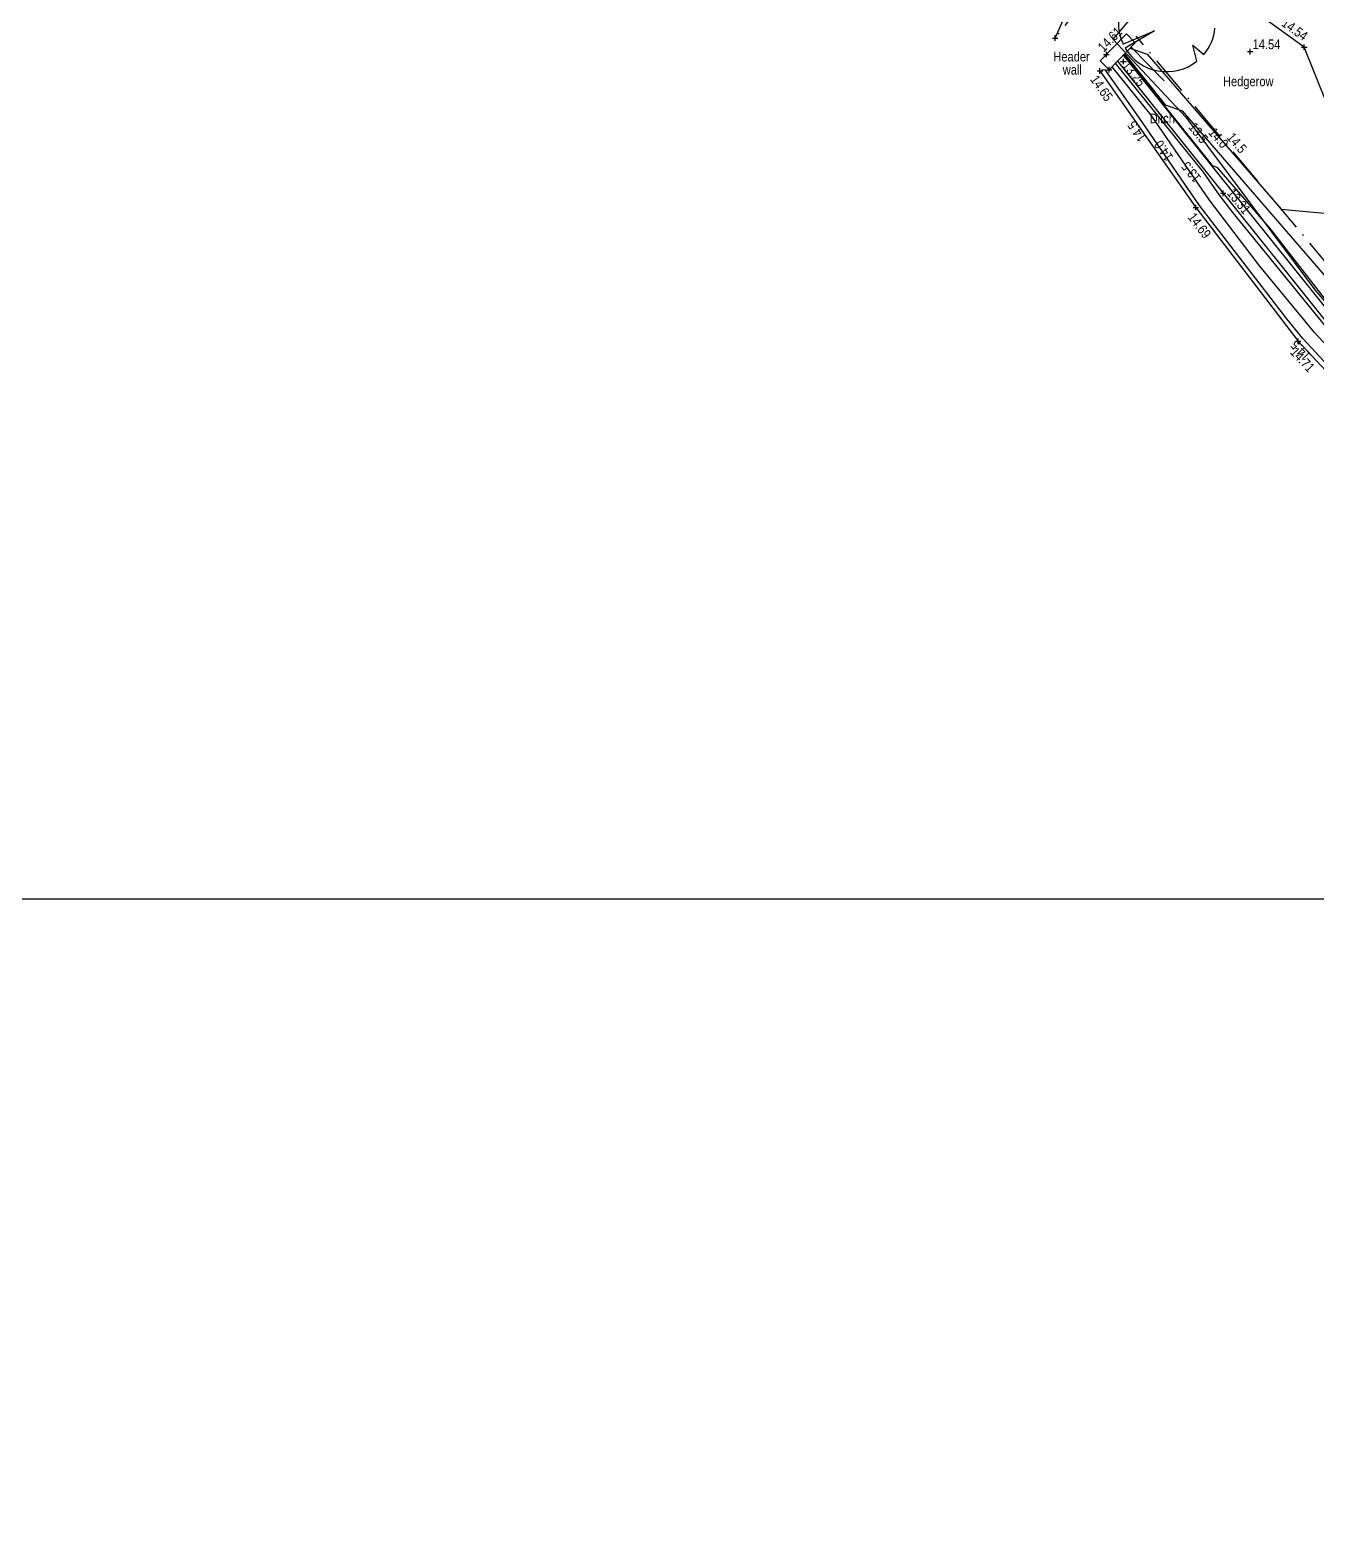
# Model space of a CAD drawing. Extents: x 452260 to 454003, y 451265 to 453203.
# Drawn here: x 453272.7 to 453365.6, y 451853.7 to 451961.5 of the extents above; entities that cross this region are included whole.
import ezdxf
from ezdxf.enums import TextEntityAlignment as Align

# ---------------------------------------------------------------- set-up
doc = ezdxf.new("R2010")
doc.units = 0
doc.header["$LTSCALE"] = 0.7
doc.header["$MEASUREMENT"] = 0
doc.header["$PDMODE"] = 2
doc.header["$PDSIZE"] = 0.2
doc.linetypes.add('Dash-Dot', pattern=[6, 4, -1, 0, -1])
doc.linetypes.add('DASHED', pattern=[5442.857143, 3628.571429, -1814.285714])
for name, color, linetype, lineweight in [('Border', 7, 'Continuous', 25), ('FPS_Bed Levels', 5, 'Continuous', 25), ('FPS_Contours-Minor', 184, 'Continuous', 25), ('FPS_Fence', 42, 'Dash-Dot', 25), ('FPS_Hedge', 86, 'Continuous', 25), ('FPS_Levels', 7, 'Continuous', 25), ('FPS_Spot Levels', 7, 'Continuous', 25), ('FPS_Text', 7, 'Continuous', 25), ('FPS_Top of Bank', 7, 'DASHED', 25), ('FPS_Trees', 77, 'Continuous', 25), ('FPS_Walls', 30, 'Continuous', 25)]:
    doc.layers.add(name, color=color, linetype=linetype, lineweight=lineweight)
doc.styles.add('Default', font='ARIALN.TTF')
doc.styles.get("Standard").update_dxf_attribs({"font": 'ARIALN.TTF'})

msp = doc.modelspace()

# ---------------------------------------------------------------- linework, layer by layer
at = {"layer": 'Border'}
msp.add_lwpolyline([(452893.52, 452312.76), (453432.15, 452312.76), (453432.15, 451898.65), (452893.52, 451898.65)], close=True, dxfattribs=at)
at = {"layer": 'FPS_Bed Levels'}
msp.add_point((453351.71, 451959.21, 13.25), dxfattribs=at)
at = {"layer": 'FPS_Contours-Minor', "flags": 128}
for points, elevation in [([(453352.19, 451960.16), (453353.44, 451959.74), (453363.11, 451948.54), (453369.61, 451947.92)], 14.5), ([(453366.35, 451940.05), (453359.64, 451948.26), (453358.65, 451949.54), (453357.51, 451951.21), (453351.15, 451959.09)], 13.5), ([(453351.73, 451959.69), (453358.12, 451951.68), (453358.46, 451951.57), (453362.32, 451947.1), (453368.09, 451939.7)], 13.5), ([(453351.79, 451959.75), (453354.72, 451956.07), (453355.95, 451955.65), (453370.25, 451939.11)], 14), ([(453372.31, 451930.94), (453364.69, 451939.17), (453363.52, 451940.59), (453357.22, 451948.79), (453352.83, 451955.18), (453350.41, 451958.57), (453350.15, 451958.61)], 14.5), ([(453369.74, 451935.05), (453365.52, 451939.61), (453361.58, 451944.42), (453357.94, 451949.17), (453353.71, 451955.33), (453350.89, 451958.82)], 14)]:
    msp.add_lwpolyline(points, dxfattribs=dict(at, elevation=elevation))
at = {"layer": 'FPS_Fence'}
msp.add_line((453357.13, 451974.19, 14.44), (453346.78, 451960.9, 14.65), dxfattribs=at)
for points in [[(453346.78, 451960.9, 14.65), (453348.59, 451964.97, 14.48)], [(453443.88, 451857.35, 14.59), (453441.92, 451855.03, 14.67), (453438.9, 451857.66, 14.44), (453427.6, 451871.95, 14.48), (453416.05, 451885.19, 14.15), (453403.93, 451898.41, 14.28), (453394.86, 451907.55, 14.35), (453382.72, 451921.8, 14.2), (453375.27, 451934.05, 14.32), (453352.64, 451961.03, 14.66)]]:
    msp.add_polyline3d(points, dxfattribs=at)
msp.add_point((453346.78, 451960.9, 14.65), dxfattribs=at)
at = {"layer": 'FPS_Hedge'}
for p, q in [((453354.61, 451965.11, 14.5), (453350.96, 451960.81, 14.66)), ((453364.79, 451960.24, 14.54), (453358.34, 451964.9, 14.52)), ((453356.23, 451955.19, 14.68), (453350.96, 451960.81, 14.66)), ((453366.41, 451956.18, 14.56), (453364.79, 451960.24, 14.54))]:
    msp.add_line(p, q, dxfattribs=at)
at = {"layer": 'FPS_Hedge', "elevation": 14.68, "flags": 128}
msp.add_lwpolyline([(453356.23, 451955.19), (453365.56, 451942.69), (453372.44, 451934.63), (453375.26, 451931.12), (453380.92, 451921.69), (453385.93, 451915.07), (453393.25, 451906.6), (453397.35, 451902.63), (453403.62, 451896.75), (453411.95, 451887.84), (453421.37, 451876.94), (453430.27, 451866.01), (453438.36, 451854.82), (453439.87, 451853.67), (453442.71, 451854.91), (453444.34, 451857.02)], dxfattribs=at)
at = {"layer": 'FPS_Hedge'}
msp.add_point((453364.79, 451960.24, 14.54), dxfattribs=at)
at = {"layer": 'FPS_Spot Levels'}
msp.add_point((453360.88, 451959.92, 14.54), dxfattribs=at)
at = {"layer": 'FPS_Top of Bank'}
for p, q in [((453352.28, 451960.25, 14.66), (453354.66, 451957.8, 14.54)), ((453350.02, 451958.52, 14.65), (453356.95, 451948.65, 14.69)), ((453356.95, 451948.65, 14.69), (453364.34, 451938.98, 14.71)), ((453364.34, 451938.98, 14.71), (453373.22, 451929.47, 14.68))]:
    msp.add_line(p, q, dxfattribs=at)
for points in [[(453351.28, 451959.23, 13.25), (453358.92, 451949.68, 13.31), (453366.56, 451940.15, 13.38)], [(453351.7, 451959.66, 13.25), (453359.39, 451950.06, 13.31), (453367.02, 451940.54, 13.38)]]:
    msp.add_polyline3d(points, dxfattribs=at)
for p in [(453350.02, 451958.52, 14.65), (453358.92, 451949.68, 13.31), (453356.95, 451948.65, 14.69), (453364.34, 451938.98, 14.71)]:
    msp.add_point(p, dxfattribs=at)
at = {"layer": 'FPS_Trees', "color": 77, "linetype": 'Continuous', "lineweight": 25}
for points in [[(453351.68, 451960.47, 14.55), (453353.95, 451961.43, 14.55), (453351.85, 451960.17, 14.55)], [(453357.02, 451959.23, 14.55), (453356.72, 451960.39, 14.55), (453357.52, 451959.72, 14.55)]]:
    msp.add_polyline3d(points, dxfattribs=at)
for start, end in [(165.198, 205.304), (319.896, 354.273), (211.031, 308.435)]:
    msp.add_arc((453354.85, 451961.97, 14.55), 3.5, start, end, dxfattribs=at)
at = {"layer": 'FPS_Walls'}
for p, q in [((453351.93, 451961.21, 14.61), (453350.03, 451959.25, 14.65)), ((453352.57, 451960.55, 14.44), (453351.93, 451961.21, 14.61)), ((453352.57, 451960.55, 14.35), (453350.68, 451958.61, 14.4))]:
    msp.add_line(p, q, dxfattribs=at)
at = {"layer": 'FPS_Walls', "elevation": 14.4, "flags": 128}
msp.add_lwpolyline([(453350.68, 451958.61), (453350.03, 451959.25)], dxfattribs=at)
at = {"layer": 'FPS_Walls'}
for p in [(453350.48, 451959.71, 14.64), (453350.68, 451958.61, 14.4)]:
    msp.add_point(p, dxfattribs=at)

# ---------------------------------------------------------------- texts
at = {"layer": 'FPS_Contours-Minor', "style": 'Default'}
for s, rotation, p in [('14.5', 124.4874, (453352.98, 451954.35, 14.5)), ('13.5', 308.6184, (453356.86, 451953.83, 13.5)), ('14.0', 310.8458, (453358.32, 451953.45, 14)), ('14.5', 310.8458, (453359.65, 451953.09, 14.5)), ('14.0', 124.4874, (453354.91, 451952.95, 14)), ('13.5', 128.89, (453356.88, 451951.43, 13.5)), ('14.5', 132.8008, (453364.78, 451938.55, 14.5))]:
    msp.add_text(s, height=0.7, rotation=rotation, dxfattribs=at).set_placement(p, align=Align.CENTER)
at = {"layer": 'FPS_Levels'}
for s, rotation, p in [('14.61', 45.7747, (453351.19, 451961.77)), ('14.54', -35.8383, (453365.12, 451961.23))]:
    msp.add_text(s, height=0.7, rotation=rotation, dxfattribs=at).set_placement(p, align=Align.TOP_RIGHT)
at = {"layer": 'FPS_Levels', "style": 'Default'}
for s, rotation, p in [('13.25', 308.6656, (453351.58, 451958.89, 13.25)), ('14.65', 305.0351, (453349.28, 451957.9, 14.65)), ('13.31', 308.7157, (453359.16, 451949.66, 13.31)), ('14.69', 307.4178, (453356.33, 451947.93, 14.69)), ('14.71', 313.0445, (453363.72, 451938.14, 14.71))]:
    msp.add_text(s, height=0.7, rotation=rotation, dxfattribs=at).set_placement(p)
at = {"layer": 'FPS_Spot Levels', "style": 'Default'}
msp.add_text('14.54', height=0.7, dxfattribs=at).set_placement((453361.05, 451960.1, 14.54))
at = {"layer": 'FPS_Text'}
for s, p in [('Header', (453346.65, 451959.21)), ('wall', (453347.33, 451958.26)), ('Hedgerow', (453358.91, 451957.42)), ('Ditch', (453353.61, 451954.74))]:
    msp.add_text(s, height=0.7, dxfattribs=at).set_placement(p)

doc.saveas('drawing.dxf')
